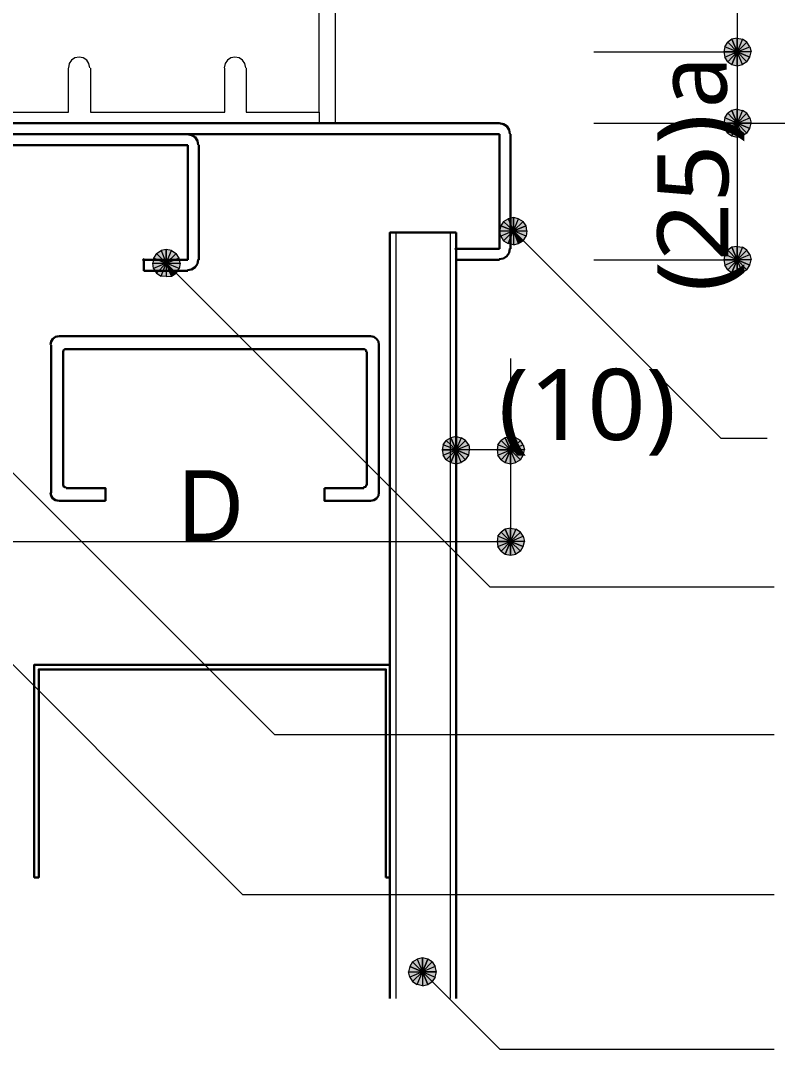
# Model space of a CAD drawing. Header units: millimetres. Extents: x 0 to 420, y 0 to 297.
# Drawn here: x 72.27 to 99.92, y 112.59 to 150.18 of the extents above; entities that cross this region are included whole.
import ezdxf
from ezdxf.enums import TextEntityAlignment as Align

# ---------------------------------------------------------------- set-up
doc = ezdxf.new("R2010")
doc.units = ezdxf.units.MM
doc.styles.add('kst32b', font='NotoSansJP-Variable.ttf')

msp = doc.modelspace()

# ---------------------------------------------------------------- hatches: boundary and pattern name
h = msp.add_hatch(color=7)
h.paths.add_polyline_path([(98.256, 149.5), (98.108, 149.394), (98.446, 149.034), (98.256, 149.5)])
h.paths.add_polyline_path([(98.108, 149.394), (98.446, 149.034), (98.002, 149.225), (98.108, 149.394)])
h.paths.add_polyline_path([(98.446, 149.034), (98.002, 149.225), (97.959, 149.034), (98.446, 149.034)])
h = msp.add_hatch(color=7)
h.paths.add_polyline_path([(98.806, 149.394), (98.637, 149.5), (98.446, 149.034), (98.806, 149.394)])
h.paths.add_polyline_path([(98.637, 149.5), (98.446, 149.034), (98.446, 149.542), (98.637, 149.5)])
h.paths.add_polyline_path([(98.446, 149.034), (98.446, 149.542), (98.256, 149.5), (98.446, 149.034)])
h = msp.add_hatch(color=7)
h.paths.add_polyline_path([(98.912, 148.844), (98.954, 149.034), (98.446, 149.034), (98.912, 148.844)])
h.paths.add_polyline_path([(98.954, 149.034), (98.446, 149.034), (98.912, 149.225), (98.954, 149.034)])
h.paths.add_polyline_path([(98.446, 149.034), (98.912, 149.225), (98.806, 149.394), (98.446, 149.034)])
h = msp.add_hatch(color=7)
h.paths.add_polyline_path([(97.959, 149.034), (98.002, 148.844), (98.446, 149.034), (97.959, 149.034)])
h.paths.add_polyline_path([(98.002, 148.844), (98.446, 149.034), (98.108, 148.675), (98.002, 148.844)])
h.paths.add_polyline_path([(98.446, 149.034), (98.108, 148.675), (98.256, 148.569), (98.446, 149.034)])
for points in [[(98.256, 148.569), (98.446, 148.526), (98.446, 149.034), (98.256, 148.569)], [(98.256, 145.965), (98.446, 145.923), (98.446, 146.431), (98.256, 145.965)], [(90.466, 142.028), (90.636, 142.134), (90.276, 142.494), (90.466, 142.028)], [(88.18, 141.88), (88.159, 141.859), (88.138, 141.838), (88.159, 141.817), (88.18, 141.796), (88.202, 141.817), (88.223, 141.838), (88.202, 141.859), (88.18, 141.88)], [(76.771, 141.478), (76.75, 141.457), (76.729, 141.436), (76.75, 141.414), (76.771, 141.393), (76.793, 141.414), (76.814, 141.436), (76.793, 141.457), (76.771, 141.478)], [(98.256, 140.97), (98.446, 140.928), (98.446, 141.436), (98.256, 140.97)], [(77.787, 140.843), (77.957, 140.949), (77.597, 141.309), (77.787, 140.843)], [(87.99, 134.027), (88.18, 133.985), (88.18, 134.493), (87.99, 134.027)], [(89.979, 134.027), (90.17, 133.985), (90.17, 134.493), (89.979, 134.027)], [(89.979, 130.683), (90.17, 130.641), (90.17, 131.149), (89.979, 130.683)], [(87.143, 115.887), (86.953, 115.93), (86.953, 115.422), (87.143, 115.887)]]:
    msp.add_hatch(color=7).paths.add_polyline_path(points)
h = msp.add_hatch(color=7)
h.paths.add_polyline_path([(98.446, 148.526), (98.637, 148.569), (98.446, 149.034), (98.446, 148.526)])
h.paths.add_polyline_path([(98.637, 148.569), (98.446, 149.034), (98.806, 148.675), (98.637, 148.569)])
h.paths.add_polyline_path([(98.446, 149.034), (98.806, 148.675), (98.912, 148.844), (98.446, 149.034)])
h = msp.add_hatch(color=7)
h.paths.add_polyline_path([(98.256, 146.897), (98.108, 146.791), (98.446, 146.431), (98.256, 146.897)])
h.paths.add_polyline_path([(98.108, 146.791), (98.446, 146.431), (98.002, 146.621), (98.108, 146.791)])
h.paths.add_polyline_path([(98.446, 146.431), (98.002, 146.621), (97.959, 146.431), (98.446, 146.431)])
h = msp.add_hatch(color=7)
h.paths.add_polyline_path([(98.806, 146.791), (98.637, 146.897), (98.446, 146.431), (98.806, 146.791)])
h.paths.add_polyline_path([(98.637, 146.897), (98.446, 146.431), (98.446, 146.939), (98.637, 146.897)])
h.paths.add_polyline_path([(98.446, 146.431), (98.446, 146.939), (98.256, 146.897), (98.446, 146.431)])
h = msp.add_hatch(color=7)
h.paths.add_polyline_path([(98.912, 146.24), (98.954, 146.431), (98.446, 146.431), (98.912, 146.24)])
h.paths.add_polyline_path([(98.954, 146.431), (98.446, 146.431), (98.912, 146.621), (98.954, 146.431)])
h.paths.add_polyline_path([(98.446, 146.431), (98.912, 146.621), (98.806, 146.791), (98.446, 146.431)])
h = msp.add_hatch(color=7)
h.paths.add_polyline_path([(97.959, 146.431), (98.002, 146.24), (98.446, 146.431), (97.959, 146.431)])
h.paths.add_polyline_path([(98.002, 146.24), (98.446, 146.431), (98.108, 146.071), (98.002, 146.24)])
h.paths.add_polyline_path([(98.446, 146.431), (98.108, 146.071), (98.256, 145.965), (98.446, 146.431)])
h = msp.add_hatch(color=7)
h.paths.add_polyline_path([(98.446, 145.923), (98.637, 145.965), (98.446, 146.431), (98.446, 145.923)])
h.paths.add_polyline_path([(98.637, 145.965), (98.446, 146.431), (98.806, 146.071), (98.637, 145.965)])
h.paths.add_polyline_path([(98.446, 146.431), (98.806, 146.071), (98.912, 146.24), (98.446, 146.431)])
h = msp.add_hatch(color=7)
h.paths.add_polyline_path([(90.276, 142.981), (90.085, 142.938), (90.276, 142.494), (90.276, 142.981)])
h.paths.add_polyline_path([(90.085, 142.938), (90.276, 142.494), (89.916, 142.833), (90.085, 142.938)])
h.paths.add_polyline_path([(90.276, 142.494), (89.916, 142.833), (89.81, 142.684), (90.276, 142.494)])
h = msp.add_hatch(color=7)
h.paths.add_polyline_path([(90.742, 142.684), (90.636, 142.833), (90.276, 142.494), (90.742, 142.684)])
h.paths.add_polyline_path([(90.636, 142.833), (90.276, 142.494), (90.466, 142.938), (90.636, 142.833)])
h.paths.add_polyline_path([(90.276, 142.494), (90.466, 142.938), (90.276, 142.981), (90.276, 142.494)])
h = msp.add_hatch(color=7)
h.paths.add_polyline_path([(89.81, 142.684), (89.768, 142.494), (90.276, 142.494), (89.81, 142.684)])
h.paths.add_polyline_path([(89.768, 142.494), (90.276, 142.494), (89.81, 142.304), (89.768, 142.494)])
h.paths.add_polyline_path([(90.276, 142.494), (89.81, 142.304), (89.916, 142.134), (90.276, 142.494)])
h = msp.add_hatch(color=7)
h.paths.add_polyline_path([(89.916, 142.134), (90.085, 142.028), (90.276, 142.494), (89.916, 142.134)])
h.paths.add_polyline_path([(90.085, 142.028), (90.276, 142.494), (90.276, 141.986), (90.085, 142.028)])
h.paths.add_polyline_path([(90.276, 142.494), (90.276, 141.986), (90.466, 142.028), (90.276, 142.494)])
h = msp.add_hatch(color=7)
h.paths.add_polyline_path([(90.636, 142.134), (90.742, 142.304), (90.276, 142.494), (90.636, 142.134)])
h.paths.add_polyline_path([(90.742, 142.304), (90.276, 142.494), (90.763, 142.494), (90.742, 142.304)])
h.paths.add_polyline_path([(90.276, 142.494), (90.763, 142.494), (90.742, 142.684), (90.276, 142.494)])
h = msp.add_hatch(color=7)
h.paths.add_polyline_path([(77.597, 141.817), (77.407, 141.774), (77.597, 141.309), (77.597, 141.817)])
h.paths.add_polyline_path([(77.407, 141.774), (77.597, 141.309), (77.237, 141.668), (77.407, 141.774)])
h.paths.add_polyline_path([(77.597, 141.309), (77.237, 141.668), (77.131, 141.499), (77.597, 141.309)])
h = msp.add_hatch(color=7)
h.paths.add_polyline_path([(78.063, 141.499), (77.957, 141.668), (77.597, 141.309), (78.063, 141.499)])
h.paths.add_polyline_path([(77.957, 141.668), (77.597, 141.309), (77.787, 141.774), (77.957, 141.668)])
h.paths.add_polyline_path([(77.597, 141.309), (77.787, 141.774), (77.597, 141.817), (77.597, 141.309)])
h = msp.add_hatch(color=7)
h.paths.add_polyline_path([(98.256, 141.901), (98.108, 141.796), (98.446, 141.436), (98.256, 141.901)])
h.paths.add_polyline_path([(98.108, 141.796), (98.446, 141.436), (98.002, 141.626), (98.108, 141.796)])
h.paths.add_polyline_path([(98.446, 141.436), (98.002, 141.626), (97.959, 141.436), (98.446, 141.436)])
h = msp.add_hatch(color=7)
h.paths.add_polyline_path([(98.806, 141.796), (98.637, 141.901), (98.446, 141.436), (98.806, 141.796)])
h.paths.add_polyline_path([(98.637, 141.901), (98.446, 141.436), (98.446, 141.922), (98.637, 141.901)])
h.paths.add_polyline_path([(98.446, 141.436), (98.446, 141.922), (98.256, 141.901), (98.446, 141.436)])
h = msp.add_hatch(color=7)
h.paths.add_polyline_path([(98.912, 141.245), (98.954, 141.436), (98.446, 141.436), (98.912, 141.245)])
h.paths.add_polyline_path([(98.954, 141.436), (98.446, 141.436), (98.912, 141.626), (98.954, 141.436)])
h.paths.add_polyline_path([(98.446, 141.436), (98.912, 141.626), (98.806, 141.796), (98.446, 141.436)])
h = msp.add_hatch(color=7)
h.paths.add_polyline_path([(77.131, 141.499), (77.11, 141.309), (77.597, 141.309), (77.131, 141.499)])
h.paths.add_polyline_path([(77.11, 141.309), (77.597, 141.309), (77.131, 141.118), (77.11, 141.309)])
h.paths.add_polyline_path([(77.597, 141.309), (77.131, 141.118), (77.237, 140.949), (77.597, 141.309)])
h = msp.add_hatch(color=7)
h.paths.add_polyline_path([(77.957, 140.949), (78.063, 141.118), (77.597, 141.309), (77.957, 140.949)])
h.paths.add_polyline_path([(78.063, 141.118), (77.597, 141.309), (78.105, 141.309), (78.063, 141.118)])
h.paths.add_polyline_path([(77.597, 141.309), (78.105, 141.309), (78.063, 141.499), (77.597, 141.309)])
h = msp.add_hatch(color=7)
h.paths.add_polyline_path([(97.959, 141.436), (98.002, 141.245), (98.446, 141.436), (97.959, 141.436)])
h.paths.add_polyline_path([(98.002, 141.245), (98.446, 141.436), (98.108, 141.076), (98.002, 141.245)])
h.paths.add_polyline_path([(98.446, 141.436), (98.108, 141.076), (98.256, 140.97), (98.446, 141.436)])
h = msp.add_hatch(color=7)
h.paths.add_polyline_path([(98.446, 140.928), (98.637, 140.97), (98.446, 141.436), (98.446, 140.928)])
h.paths.add_polyline_path([(98.637, 140.97), (98.446, 141.436), (98.806, 141.076), (98.637, 140.97)])
h.paths.add_polyline_path([(98.446, 141.436), (98.806, 141.076), (98.912, 141.245), (98.446, 141.436)])
h = msp.add_hatch(color=7)
h.paths.add_polyline_path([(77.237, 140.949), (77.407, 140.843), (77.597, 141.309), (77.237, 140.949)])
h.paths.add_polyline_path([(77.407, 140.843), (77.597, 141.309), (77.597, 140.822), (77.407, 140.843)])
h.paths.add_polyline_path([(77.597, 141.309), (77.597, 140.822), (77.787, 140.843), (77.597, 141.309)])
h = msp.add_hatch(color=7)
h.paths.add_polyline_path([(88.519, 134.832), (88.371, 134.938), (88.18, 134.493), (88.519, 134.832)])
h.paths.add_polyline_path([(88.371, 134.938), (88.18, 134.493), (88.18, 134.98), (88.371, 134.938)])
h.paths.add_polyline_path([(88.18, 134.493), (88.18, 134.98), (87.99, 134.938), (88.18, 134.493)])
h = msp.add_hatch(color=7)
h.paths.add_polyline_path([(90.53, 134.832), (90.361, 134.938), (90.17, 134.493), (90.53, 134.832)])
h.paths.add_polyline_path([(90.361, 134.938), (90.17, 134.493), (90.17, 134.98), (90.361, 134.938)])
h.paths.add_polyline_path([(90.17, 134.493), (90.17, 134.98), (89.979, 134.938), (90.17, 134.493)])
h = msp.add_hatch(color=7)
h.paths.add_polyline_path([(87.99, 134.938), (87.821, 134.832), (88.18, 134.493), (87.99, 134.938)])
h.paths.add_polyline_path([(87.821, 134.832), (88.18, 134.493), (87.715, 134.683), (87.821, 134.832)])
h.paths.add_polyline_path([(88.18, 134.493), (87.715, 134.683), (87.672, 134.493), (88.18, 134.493)])
h = msp.add_hatch(color=7)
h.paths.add_polyline_path([(88.646, 134.302), (88.667, 134.493), (88.18, 134.493), (88.646, 134.302)])
h.paths.add_polyline_path([(88.667, 134.493), (88.18, 134.493), (88.646, 134.683), (88.667, 134.493)])
h.paths.add_polyline_path([(88.18, 134.493), (88.646, 134.683), (88.519, 134.832), (88.18, 134.493)])
h = msp.add_hatch(color=7)
h.paths.add_polyline_path([(89.979, 134.938), (89.831, 134.832), (90.17, 134.493), (89.979, 134.938)])
h.paths.add_polyline_path([(89.831, 134.832), (90.17, 134.493), (89.704, 134.683), (89.831, 134.832)])
h.paths.add_polyline_path([(90.17, 134.493), (89.704, 134.683), (89.683, 134.493), (90.17, 134.493)])
h = msp.add_hatch(color=7)
h.paths.add_polyline_path([(90.636, 134.302), (90.678, 134.493), (90.17, 134.493), (90.636, 134.302)])
h.paths.add_polyline_path([(90.678, 134.493), (90.17, 134.493), (90.636, 134.683), (90.678, 134.493)])
h.paths.add_polyline_path([(90.17, 134.493), (90.636, 134.683), (90.53, 134.832), (90.17, 134.493)])
h = msp.add_hatch(color=7)
h.paths.add_polyline_path([(87.672, 134.493), (87.715, 134.302), (88.18, 134.493), (87.672, 134.493)])
h.paths.add_polyline_path([(87.715, 134.302), (88.18, 134.493), (87.821, 134.133), (87.715, 134.302)])
h.paths.add_polyline_path([(88.18, 134.493), (87.821, 134.133), (87.99, 134.027), (88.18, 134.493)])
h = msp.add_hatch(color=7)
h.paths.add_polyline_path([(88.18, 133.985), (88.371, 134.027), (88.18, 134.493), (88.18, 133.985)])
h.paths.add_polyline_path([(88.371, 134.027), (88.18, 134.493), (88.519, 134.133), (88.371, 134.027)])
h.paths.add_polyline_path([(88.18, 134.493), (88.519, 134.133), (88.646, 134.302), (88.18, 134.493)])
h = msp.add_hatch(color=7)
h.paths.add_polyline_path([(89.683, 134.493), (89.704, 134.302), (90.17, 134.493), (89.683, 134.493)])
h.paths.add_polyline_path([(89.704, 134.302), (90.17, 134.493), (89.831, 134.133), (89.704, 134.302)])
h.paths.add_polyline_path([(90.17, 134.493), (89.831, 134.133), (89.979, 134.027), (90.17, 134.493)])
h = msp.add_hatch(color=7)
h.paths.add_polyline_path([(90.17, 133.985), (90.361, 134.027), (90.17, 134.493), (90.17, 133.985)])
h.paths.add_polyline_path([(90.361, 134.027), (90.17, 134.493), (90.53, 134.133), (90.361, 134.027)])
h.paths.add_polyline_path([(90.17, 134.493), (90.53, 134.133), (90.636, 134.302), (90.17, 134.493)])
h = msp.add_hatch(color=7)
h.paths.add_polyline_path([(89.979, 131.593), (89.831, 131.487), (90.17, 131.149), (89.979, 131.593)])
h.paths.add_polyline_path([(89.831, 131.487), (90.17, 131.149), (89.704, 131.339), (89.831, 131.487)])
h.paths.add_polyline_path([(90.17, 131.149), (89.704, 131.339), (89.683, 131.149), (90.17, 131.149)])
h = msp.add_hatch(color=7)
h.paths.add_polyline_path([(90.53, 131.487), (90.361, 131.593), (90.17, 131.149), (90.53, 131.487)])
h.paths.add_polyline_path([(90.361, 131.593), (90.17, 131.149), (90.17, 131.635), (90.361, 131.593)])
h.paths.add_polyline_path([(90.17, 131.149), (90.17, 131.635), (89.979, 131.593), (90.17, 131.149)])
h = msp.add_hatch(color=7)
h.paths.add_polyline_path([(90.636, 130.958), (90.678, 131.149), (90.17, 131.149), (90.636, 130.958)])
h.paths.add_polyline_path([(90.678, 131.149), (90.17, 131.149), (90.636, 131.339), (90.678, 131.149)])
h.paths.add_polyline_path([(90.17, 131.149), (90.636, 131.339), (90.53, 131.487), (90.17, 131.149)])
h = msp.add_hatch(color=7)
h.paths.add_polyline_path([(89.683, 131.149), (89.704, 130.958), (90.17, 131.149), (89.683, 131.149)])
h.paths.add_polyline_path([(89.704, 130.958), (90.17, 131.149), (89.831, 130.789), (89.704, 130.958)])
h.paths.add_polyline_path([(90.17, 131.149), (89.831, 130.789), (89.979, 130.683), (90.17, 131.149)])
h = msp.add_hatch(color=7)
h.paths.add_polyline_path([(90.17, 130.641), (90.361, 130.683), (90.17, 131.149), (90.17, 130.641)])
h.paths.add_polyline_path([(90.361, 130.683), (90.17, 131.149), (90.53, 130.789), (90.361, 130.683)])
h.paths.add_polyline_path([(90.17, 131.149), (90.53, 130.789), (90.636, 130.958), (90.17, 131.149)])
h = msp.add_hatch(color=7)
h.paths.add_polyline_path([(86.953, 115.93), (86.762, 115.887), (86.953, 115.422), (86.953, 115.93)])
h.paths.add_polyline_path([(86.762, 115.887), (86.953, 115.422), (86.593, 115.782), (86.762, 115.887)])
h.paths.add_polyline_path([(86.953, 115.422), (86.593, 115.782), (86.487, 115.612), (86.953, 115.422)])
h = msp.add_hatch(color=7)
h.paths.add_polyline_path([(87.461, 115.422), (87.418, 115.612), (86.953, 115.422), (87.461, 115.422)])
h.paths.add_polyline_path([(87.418, 115.612), (86.953, 115.422), (87.312, 115.782), (87.418, 115.612)])
h.paths.add_polyline_path([(86.953, 115.422), (87.312, 115.782), (87.143, 115.887), (86.953, 115.422)])
h = msp.add_hatch(color=7)
h.paths.add_polyline_path([(86.487, 115.612), (86.445, 115.422), (86.953, 115.422), (86.487, 115.612)])
h.paths.add_polyline_path([(86.445, 115.422), (86.953, 115.422), (86.487, 115.231), (86.445, 115.422)])
h.paths.add_polyline_path([(86.953, 115.422), (86.487, 115.231), (86.593, 115.062), (86.953, 115.422)])
h = msp.add_hatch(color=7)
h.paths.add_polyline_path([(86.593, 115.062), (86.762, 114.956), (86.953, 115.422), (86.593, 115.062)])
h.paths.add_polyline_path([(86.762, 114.956), (86.953, 115.422), (86.953, 114.914), (86.762, 114.956)])
h.paths.add_polyline_path([(86.953, 115.422), (86.953, 114.914), (87.143, 114.956), (86.953, 115.422)])
h = msp.add_hatch(color=7)
h.paths.add_polyline_path([(87.143, 114.956), (87.312, 115.062), (86.953, 115.422), (87.143, 114.956)])
h.paths.add_polyline_path([(87.312, 115.062), (86.953, 115.422), (87.418, 115.231), (87.312, 115.062)])
h.paths.add_polyline_path([(86.953, 115.422), (87.418, 115.231), (87.461, 115.422), (86.953, 115.422)])

# ---------------------------------------------------------------- linework, layer by layer
at = {"lineweight": 13}
for points in [[(98.446, 215.434), (98.446, 141.436)], [(83.185, 146.833), (83.185, 175.747)], [(83.778, 146.431), (83.778, 175.747)], [(93.218, 149.034), (98.446, 149.034)], [(74.411, 148.844), (74.259, 148.813), (74.135, 148.729), (74.051, 148.605), (74.02, 148.452)], [(74.803, 148.452), (74.772, 148.605), (74.688, 148.729), (74.564, 148.813), (74.411, 148.844)], [(80.105, 148.844), (79.953, 148.813), (79.828, 148.729), (79.744, 148.605), (79.714, 148.452)], [(80.497, 148.452), (80.466, 148.605), (80.382, 148.729), (80.258, 148.813), (80.105, 148.844)], [(74.02, 146.833), (74.02, 148.442)], [(74.824, 148.442), (74.824, 146.833)], [(79.735, 146.833), (79.735, 148.442)], [(80.518, 148.442), (80.518, 146.833)], [(71.374, 146.431), (71.374, 146.833), (74.02, 146.833)], [(74.824, 146.833), (79.735, 146.833)], [(80.518, 146.833), (83.185, 146.833)], [(83.185, 146.833), (83.185, 146.431)], [(83.185, 146.431), (71.374, 146.431)], [(93.218, 146.431), (98.446, 146.431)], [(95.229, 146.431), (98.446, 146.431)], [(98.446, 146.431), (103.696, 146.431)], [(90.276, 142.494), (97.854, 134.916)], [(85.979, 142.43), (85.979, 114.448)], [(87.969, 142.43), (87.969, 114.448)], [(93.218, 141.436), (98.446, 141.436)], [(77.597, 141.309), (89.429, 129.476)], [(88.18, 139.383), (88.18, 132.694)], [(90.17, 137.837), (90.17, 131.149)], [(69.427, 136.208), (81.555, 124.079)], [(97.854, 134.916), (99.547, 134.916)], [(90.17, 134.493), (88.18, 134.493)], [(65.786, 131.149), (90.17, 131.149)], [(99.801, 129.476), (89.429, 129.476)], [(69.66, 128.968), (80.391, 118.237)], [(99.801, 124.079), (81.555, 124.079)], [(99.801, 118.237), (80.391, 118.237)], [(99.801, 112.586), (89.789, 112.586), (86.953, 115.422)]]:
    msp.add_lwpolyline(points, dxfattribs=at)
at = {"lineweight": 0}
for points in [[(98.108, 149.394), (98.446, 149.034), (98.002, 149.225)], [(98.256, 149.5), (98.108, 149.394), (98.446, 149.034)], [(98.446, 149.034), (98.446, 149.542), (98.256, 149.5)], [(98.637, 149.5), (98.446, 149.034), (98.446, 149.542)], [(98.806, 149.394), (98.637, 149.5), (98.446, 149.034)], [(98.446, 149.034), (98.912, 149.225), (98.806, 149.394)], [(98.446, 149.034), (98.002, 149.225), (97.959, 149.034)], [(97.959, 149.034), (98.002, 148.844), (98.446, 149.034)], [(98.002, 148.844), (98.446, 149.034), (98.108, 148.675)], [(98.446, 149.034), (98.108, 148.675), (98.256, 148.569)], [(98.256, 148.569), (98.446, 148.526), (98.446, 149.034)], [(98.954, 149.034), (98.446, 149.034), (98.912, 149.225)], [(98.446, 148.526), (98.637, 148.569), (98.446, 149.034)], [(98.637, 148.569), (98.446, 149.034), (98.806, 148.675)], [(98.446, 149.034), (98.806, 148.675), (98.912, 148.844)], [(98.912, 148.844), (98.954, 149.034), (98.446, 149.034)], [(98.446, 146.431), (98.002, 146.621), (97.959, 146.431)], [(98.108, 146.791), (98.446, 146.431), (98.002, 146.621)], [(98.256, 146.897), (98.108, 146.791), (98.446, 146.431)], [(98.446, 146.431), (98.446, 146.939), (98.256, 146.897)], [(98.637, 146.897), (98.446, 146.431), (98.446, 146.939)], [(98.806, 146.791), (98.637, 146.897), (98.446, 146.431)], [(98.446, 146.431), (98.912, 146.621), (98.806, 146.791)], [(98.954, 146.431), (98.446, 146.431), (98.912, 146.621)], [(97.959, 146.431), (98.002, 146.24), (98.446, 146.431)], [(98.002, 146.24), (98.446, 146.431), (98.108, 146.071)], [(98.446, 146.431), (98.108, 146.071), (98.256, 145.965)], [(98.256, 145.965), (98.446, 145.923), (98.446, 146.431)], [(98.446, 145.923), (98.637, 145.965), (98.446, 146.431)], [(98.637, 145.965), (98.446, 146.431), (98.806, 146.071)], [(98.446, 146.431), (98.806, 146.071), (98.912, 146.24)], [(98.912, 146.24), (98.954, 146.431), (98.446, 146.431)], [(90.085, 142.938), (90.276, 142.494), (89.916, 142.833)], [(90.276, 142.981), (90.085, 142.938), (90.276, 142.494)], [(90.276, 142.494), (90.466, 142.938), (90.276, 142.981)], [(90.636, 142.833), (90.276, 142.494), (90.466, 142.938)], [(89.81, 142.684), (89.768, 142.494), (90.276, 142.494)], [(89.768, 142.494), (90.276, 142.494), (89.81, 142.304)], [(90.276, 142.494), (89.916, 142.833), (89.81, 142.684)], [(90.276, 142.494), (89.81, 142.304), (89.916, 142.134)], [(89.916, 142.134), (90.085, 142.028), (90.276, 142.494)], [(90.085, 142.028), (90.276, 142.494), (90.276, 141.986)], [(90.742, 142.684), (90.636, 142.833), (90.276, 142.494)], [(90.276, 142.494), (90.763, 142.494), (90.742, 142.684)], [(90.636, 142.134), (90.742, 142.304), (90.276, 142.494)], [(90.742, 142.304), (90.276, 142.494), (90.763, 142.494)], [(90.276, 142.494), (90.276, 141.986), (90.466, 142.028)], [(90.466, 142.028), (90.636, 142.134), (90.276, 142.494)], [(77.407, 141.774), (77.597, 141.309), (77.237, 141.668)], [(77.597, 141.817), (77.407, 141.774), (77.597, 141.309)], [(77.597, 141.309), (77.787, 141.774), (77.597, 141.817)], [(77.957, 141.668), (77.597, 141.309), (77.787, 141.774)], [(88.18, 141.88), (88.159, 141.859), (88.138, 141.838), (88.159, 141.817), (88.18, 141.796), (88.202, 141.817), (88.223, 141.838), (88.202, 141.859)], [(98.108, 141.796), (98.446, 141.436), (98.002, 141.626)], [(98.256, 141.901), (98.108, 141.796), (98.446, 141.436)], [(98.446, 141.436), (98.446, 141.922), (98.256, 141.901)], [(98.637, 141.901), (98.446, 141.436), (98.446, 141.922)], [(98.806, 141.796), (98.637, 141.901), (98.446, 141.436)], [(98.446, 141.436), (98.912, 141.626), (98.806, 141.796)], [(76.771, 141.478), (76.75, 141.457), (76.729, 141.436), (76.75, 141.414), (76.771, 141.393), (76.793, 141.414), (76.814, 141.436), (76.793, 141.457)], [(77.131, 141.499), (77.11, 141.309), (77.597, 141.309)], [(77.597, 141.309), (77.237, 141.668), (77.131, 141.499)], [(78.063, 141.499), (77.957, 141.668), (77.597, 141.309)], [(77.597, 141.309), (78.105, 141.309), (78.063, 141.499)], [(98.446, 141.436), (98.002, 141.626), (97.959, 141.436)], [(97.959, 141.436), (98.002, 141.245), (98.446, 141.436)], [(98.002, 141.245), (98.446, 141.436), (98.108, 141.076)], [(98.446, 141.436), (98.108, 141.076), (98.256, 140.97)], [(98.256, 140.97), (98.446, 140.928), (98.446, 141.436)], [(98.954, 141.436), (98.446, 141.436), (98.912, 141.626)], [(98.446, 140.928), (98.637, 140.97), (98.446, 141.436)], [(98.637, 140.97), (98.446, 141.436), (98.806, 141.076)], [(98.446, 141.436), (98.806, 141.076), (98.912, 141.245)], [(98.912, 141.245), (98.954, 141.436), (98.446, 141.436)], [(77.11, 141.309), (77.597, 141.309), (77.131, 141.118)], [(77.597, 141.309), (77.131, 141.118), (77.237, 140.949)], [(77.237, 140.949), (77.407, 140.843), (77.597, 141.309)], [(77.407, 140.843), (77.597, 141.309), (77.597, 140.822)], [(77.957, 140.949), (78.063, 141.118), (77.597, 141.309)], [(78.063, 141.118), (77.597, 141.309), (78.105, 141.309)], [(77.597, 141.309), (77.597, 140.822), (77.787, 140.843)], [(77.787, 140.843), (77.957, 140.949), (77.597, 141.309)], [(88.18, 134.493), (88.18, 134.98), (87.99, 134.938)], [(88.371, 134.938), (88.18, 134.493), (88.18, 134.98)], [(90.17, 134.493), (90.17, 134.98), (89.979, 134.938)], [(90.361, 134.938), (90.17, 134.493), (90.17, 134.98)], [(88.18, 134.493), (87.715, 134.683), (87.672, 134.493)], [(87.821, 134.832), (88.18, 134.493), (87.715, 134.683)], [(87.99, 134.938), (87.821, 134.832), (88.18, 134.493)], [(88.519, 134.832), (88.371, 134.938), (88.18, 134.493)], [(88.18, 134.493), (88.646, 134.683), (88.519, 134.832)], [(88.667, 134.493), (88.18, 134.493), (88.646, 134.683)], [(90.17, 134.493), (89.704, 134.683), (89.683, 134.493)], [(89.831, 134.832), (90.17, 134.493), (89.704, 134.683)], [(89.979, 134.938), (89.831, 134.832), (90.17, 134.493)], [(90.53, 134.832), (90.361, 134.938), (90.17, 134.493)], [(90.17, 134.493), (90.636, 134.683), (90.53, 134.832)], [(90.678, 134.493), (90.17, 134.493), (90.636, 134.683)], [(87.672, 134.493), (87.715, 134.302), (88.18, 134.493)], [(87.715, 134.302), (88.18, 134.493), (87.821, 134.133)], [(88.18, 134.493), (87.821, 134.133), (87.99, 134.027)], [(87.99, 134.027), (88.18, 133.985), (88.18, 134.493)], [(88.18, 133.985), (88.371, 134.027), (88.18, 134.493)], [(88.371, 134.027), (88.18, 134.493), (88.519, 134.133)], [(88.18, 134.493), (88.519, 134.133), (88.646, 134.302)], [(88.646, 134.302), (88.667, 134.493), (88.18, 134.493)], [(89.683, 134.493), (89.704, 134.302), (90.17, 134.493)], [(89.704, 134.302), (90.17, 134.493), (89.831, 134.133)], [(90.17, 134.493), (89.831, 134.133), (89.979, 134.027)], [(89.979, 134.027), (90.17, 133.985), (90.17, 134.493)], [(90.17, 133.985), (90.361, 134.027), (90.17, 134.493)], [(90.361, 134.027), (90.17, 134.493), (90.53, 134.133)], [(90.17, 134.493), (90.53, 134.133), (90.636, 134.302)], [(90.636, 134.302), (90.678, 134.493), (90.17, 134.493)], [(89.979, 131.593), (89.831, 131.487), (90.17, 131.149)], [(90.17, 131.149), (90.17, 131.635), (89.979, 131.593)], [(90.361, 131.593), (90.17, 131.149), (90.17, 131.635)], [(90.53, 131.487), (90.361, 131.593), (90.17, 131.149)], [(90.17, 131.149), (89.704, 131.339), (89.683, 131.149)], [(89.831, 131.487), (90.17, 131.149), (89.704, 131.339)], [(90.17, 131.149), (90.636, 131.339), (90.53, 131.487)], [(90.678, 131.149), (90.17, 131.149), (90.636, 131.339)], [(89.683, 131.149), (89.704, 130.958), (90.17, 131.149)], [(89.704, 130.958), (90.17, 131.149), (89.831, 130.789)], [(90.17, 131.149), (89.831, 130.789), (89.979, 130.683)], [(89.979, 130.683), (90.17, 130.641), (90.17, 131.149)], [(90.17, 130.641), (90.361, 130.683), (90.17, 131.149)], [(90.361, 130.683), (90.17, 131.149), (90.53, 130.789)], [(90.17, 131.149), (90.53, 130.789), (90.636, 130.958)], [(90.636, 130.958), (90.678, 131.149), (90.17, 131.149)], [(86.762, 115.887), (86.953, 115.422), (86.593, 115.782)], [(86.953, 115.93), (86.762, 115.887), (86.953, 115.422)], [(87.143, 115.887), (86.953, 115.93), (86.953, 115.422)], [(86.953, 115.422), (87.312, 115.782), (87.143, 115.887)], [(86.487, 115.612), (86.445, 115.422), (86.953, 115.422)], [(86.445, 115.422), (86.953, 115.422), (86.487, 115.231)], [(86.953, 115.422), (86.593, 115.782), (86.487, 115.612)], [(86.953, 115.422), (86.487, 115.231), (86.593, 115.062)], [(86.593, 115.062), (86.762, 114.956), (86.953, 115.422)], [(86.762, 114.956), (86.953, 115.422), (86.953, 114.914)], [(87.418, 115.612), (86.953, 115.422), (87.312, 115.782)], [(87.461, 115.422), (87.418, 115.612), (86.953, 115.422)], [(86.953, 115.422), (86.953, 114.914), (87.143, 114.956)], [(87.143, 114.956), (87.312, 115.062), (86.953, 115.422)], [(87.312, 115.062), (86.953, 115.422), (87.418, 115.231)], [(86.953, 115.422), (87.418, 115.231), (87.461, 115.422)]]:
    msp.add_lwpolyline(points, close=True, dxfattribs=at)
at = {"lineweight": 30}
for points in [[(65.384, 146.431), (89.768, 146.431)], [(90.149, 146.039), (90.118, 146.192), (90.034, 146.316), (89.91, 146.4), (89.757, 146.431)], [(65.384, 146.029), (78.38, 146.029)], [(78.761, 145.637), (78.73, 145.79), (78.646, 145.914), (78.522, 145.998), (78.37, 146.029)], [(78.38, 146.029), (89.768, 146.029)], [(89.768, 146.029), (89.768, 141.838)], [(90.17, 146.029), (90.17, 141.838)], [(65.786, 145.627), (78.38, 145.627)], [(78.38, 145.627), (78.38, 141.436)], [(78.782, 145.627), (78.782, 141.436)], [(78.782, 145.627), (78.782, 141.436)], [(88.18, 142.43), (85.767, 142.43), (85.767, 114.448)], [(88.18, 142.43), (88.18, 114.448)], [(88.18, 141.436), (88.18, 141.838)], [(89.768, 141.838), (88.18, 141.838)], [(88.18, 141.838), (88.18, 141.436)], [(89.757, 141.457), (89.91, 141.488), (90.034, 141.572), (90.118, 141.696), (90.149, 141.848)], [(78.38, 141.436), (76.771, 141.436)], [(76.771, 141.436), (76.771, 141.033)], [(78.37, 141.055), (78.522, 141.085), (78.646, 141.169), (78.73, 141.294), (78.761, 141.446)], [(89.768, 141.436), (88.18, 141.436)], [(78.38, 141.033), (76.771, 141.033)], [(73.671, 138.642), (73.551, 138.618), (73.454, 138.552), (73.388, 138.454), (73.364, 138.335)], [(73.681, 138.642), (85.069, 138.642)], [(85.365, 138.335), (85.341, 138.454), (85.275, 138.552), (85.178, 138.618), (85.058, 138.642)], [(73.385, 132.927), (73.385, 138.324)], [(73.925, 138.176), (73.888, 138.169), (73.857, 138.148), (73.837, 138.118), (73.829, 138.081)], [(73.829, 133.202), (73.829, 138.07)], [(73.935, 138.176), (84.815, 138.176)], [(84.9, 138.081), (84.892, 138.118), (84.872, 138.148), (84.841, 138.169), (84.804, 138.176)], [(84.921, 133.202), (84.921, 138.07)], [(85.365, 132.927), (85.365, 138.324)], [(73.829, 133.212), (73.837, 133.175), (73.857, 133.145), (73.888, 133.125), (73.925, 133.117)], [(75.375, 132.63), (75.375, 133.096), (73.935, 133.096)], [(83.376, 133.096), (84.815, 133.096)], [(83.376, 133.096), (83.376, 132.63), (85.069, 132.63)], [(84.804, 133.117), (84.841, 133.125), (84.872, 133.145), (84.892, 133.175), (84.9, 133.212)], [(73.364, 132.937), (73.388, 132.818), (73.454, 132.72), (73.551, 132.654), (73.671, 132.63)], [(85.058, 132.63), (85.178, 132.654), (85.275, 132.72), (85.341, 132.818), (85.365, 132.937)], [(73.681, 132.63), (75.375, 132.63)]]:
    msp.add_lwpolyline(points, dxfattribs=at)
msp.add_lwpolyline([(85.619, 118.872), (85.619, 126.471), (72.94, 126.471), (72.94, 118.872), (72.771, 118.872), (72.771, 126.64), (85.767, 126.64), (85.767, 118.872)], close=True, dxfattribs=at)

# ---------------------------------------------------------------- texts
at = {"style": 'kst32b'}
msp.add_text('a', height=2.599, rotation=90, dxfattribs=at).set_placement((98.065, 146.981))
for s, p, p2 in [('(25)', (98.129, 140.271), (98.129, 146.769)), ('(10)', (89.726, 134.853), (96.223, 134.853))]:
    msp.add_text(s, height=2.5989, dxfattribs=at).set_placement(p, p2, align=Align.FIT)
msp.add_text('D', height=2.599, dxfattribs=at).set_placement((77.978, 131.149))

doc.saveas('drawing.dxf')
